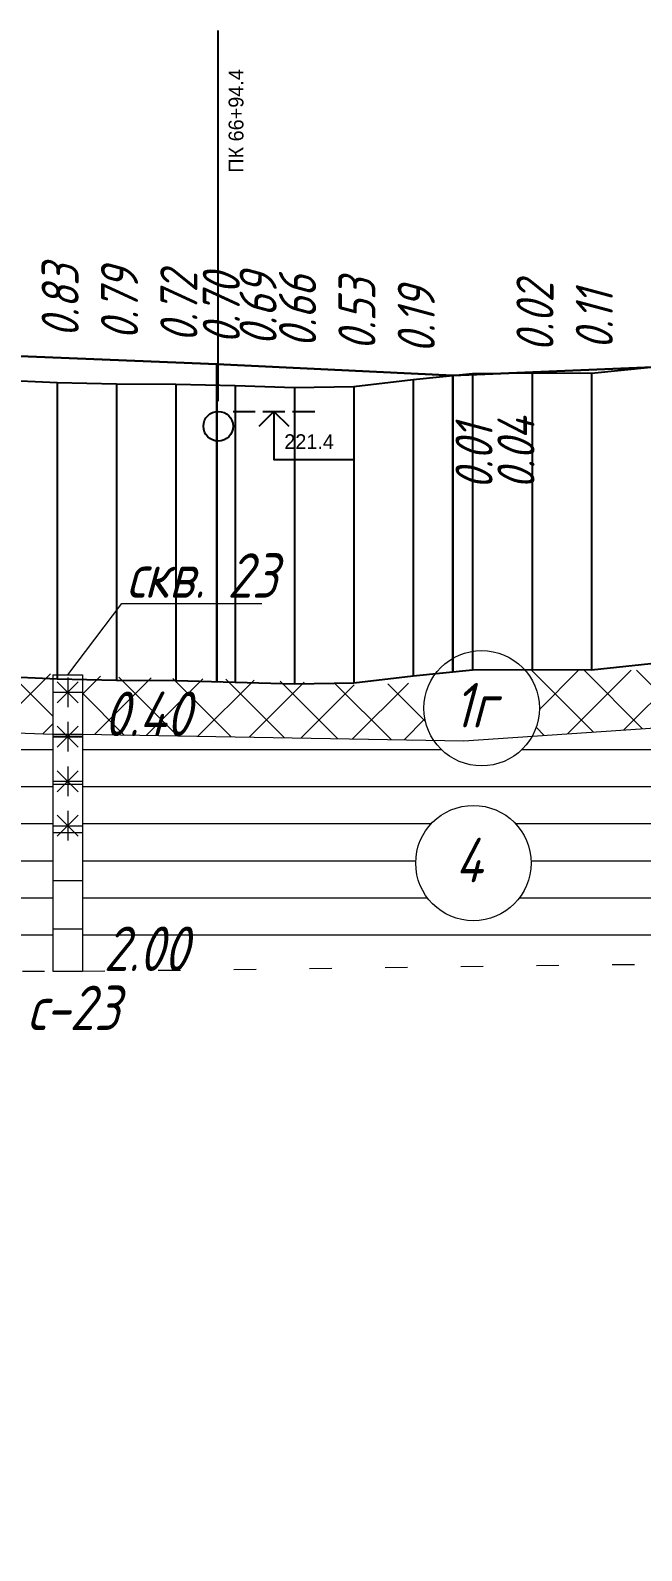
# Model space of a CAD drawing. Extents: x 2172 to 5772, y -842 to -248.
# Drawn here: x 3882.8 to 3924, y -514.4 to -411.9 of the extents above; entities that cross this region are included whole.
import ezdxf

# ---------------------------------------------------------------- set-up
doc = ezdxf.new("R2010")
doc.units = 0
doc.header["$MEASUREMENT"] = 0
doc.linetypes.add('CONTI', pattern=[0])
doc.linetypes.add('STROT', pattern=[1.7, 0.5, -1.2])
doc.layers.add('геология', color=7, linetype='CONTINUOUS', lineweight=20)
doc.layers.add('КРАСНЫЙ_ПРОФИЛЬ', color=1, linetype='CONTINUOUS', lineweight=30)
for name, color, linetype in [('ДИНАМИЧЕСКИЕ_КОММУНИКАЦИИ', 7, 'CONTINUOUS'), ('РАБОЧИЕ_ОТМЕТКИ', 1, 'CONTINUOUS'), ('ЧЕРНЫЙ_ПРОФИЛЬ', 7, 'CONTINUOUS')]:
    doc.layers.add(name, color=color, linetype=linetype)
doc.styles.add('ГОСТ', font='gost.TTF', dxfattribs={"oblique": 15, "height": 1})

# ---------------------------------------------------------------- blocks, each defined once
blk = doc.blocks.new('*U3')
at = {"layer": 'ДИНАМИЧЕСКИЕ_КОММУНИКАЦИИ', "color": 0}
blk.add_circle((0, 0), 1, dxfattribs=at)
blk = doc.blocks.new('*U4')
at = {"layer": 'ДИНАМИЧЕСКИЕ_КОММУНИКАЦИИ', "color": 0}
blk.add_text('221.4', height=1, dxfattribs=at).set_placement((4.449999809265, -2.539999961853))

msp = doc.modelspace()

# ---------------------------------------------------------------- hatches: boundary and pattern name
at = {"layer": 'геология', "linetype": 'Continuous'}
h = msp.add_hatch(dxfattribs=at)
h.set_pattern_fill('ANSI37', color=1, scale=20, style=0)
h.set_pattern_definition([(45, (2171.595959244836, -930.3739942693574), (-1.767766952966369, 1.767766952966369), []), (135, (2171.595959244836, -930.3739942693574), (-1.767766952966369, -1.767766952966369), [])])
h.paths.add_polyline_path([(3405.266979244836, -478.1816899998212), (3404.595959244836, -478.1330410498208), (3400.595959244836, -477.873041049821), (3396.595959244836, -477.7130410498212), (3396.595959244836, -486.3624414353653), (3405.266979244836, -485.2541899998209)])
h.paths.add_polyline_path([(3402.130971975199, -482.3379648031464), (3403.130971975199, -480.3379648031464), (3404.130971975199, -482.3379648031464)], flags=16)
h.paths.add_polyline_path([(3440.595959244836, -480.663041049821), (3436.595959244836, -480.643041049821), (3432.595959244836, -480.453041049821), (3428.595959244836, -480.2130410498212), (3424.595959244836, -479.8630410498208), (3420.595959244836, -479.4430410498207), (3416.595959244836, -479.183041049821), (3412.595959244836, -478.8130410498206), (3408.595959244836, -478.4230410498212), (3407.266979244836, -478.3266899998207), (3407.266979244836, -485.2541899998209), (3409.283704569588, -485.4767397499209), (3425.711407080658, -483.1588145671813)])
edge = h.paths.add_edge_path()
edge.add_arc((3443.903387339326, -483.4551840142339), 3.890410880645049, 132.660726402441, 180.0000000000017, ccw=False)
edge.add_line((3441.267027994384, -480.5942565029923), (3440.595959244836, -480.663041049821))
edge.add_line((3440.595959244836, -480.663041049821), (3425.711407080658, -483.1588145671813))
edge.add_line((3425.711407080658, -483.1588145671813), (3409.283704569588, -485.4767397499209))
edge.add_line((3409.283704569588, -485.4767397499209), (3420.784527473183, -486.7458789984448))
edge.add_line((3420.784527473183, -486.7458789984448), (3435.887831735205, -487.42003160069))
edge.add_line((3435.887831735205, -487.42003160069), (3442.449603800145, -487.0637585584891))
edge.add_arc((3443.903387339325, -483.4551840142339), 3.890410880644605, 180.0000000000008, 248.0570127374182, ccw=False)
edge = h.paths.add_edge_path()
edge.add_line((3464.948359244836, -478.887183049821), (3464.595959244836, -478.9030410498208))
edge.add_line((3464.595959244836, -478.9030410498208), (3460.595959244836, -479.3330410498211))
edge.add_line((3460.595959244836, -479.3330410498211), (3456.595959244836, -479.4230410498212))
edge.add_line((3456.595959244836, -479.4230410498212), (3452.595959244836, -479.6030410498211))
edge.add_line((3452.595959244836, -479.6030410498211), (3448.595959244836, -479.873041049821))
edge.add_line((3448.595959244836, -479.873041049821), (3445.918600629797, -480.1273901182499))
edge.add_arc((3443.903387339325, -483.4551840142335), 3.89041088064461, -7.617018127348274e-12, 58.802145706168574, ccw=False)
edge.add_arc((3443.903387339325, -483.4551840142345), 3.890410880644595, -61.841338698212326, 7.503331289626658e-12, ccw=False)
edge.add_line((3445.739329752336, -486.8851420717547), (3464.948359244836, -485.8421830498191))
edge.add_line((3464.948359244836, -485.8421830498191), (3464.948359244836, -478.887183049821))
h.paths.add_polyline_path([(3461.812351975199, -481.8904225330361), (3462.812351975199, -479.8904225330361), (3463.812351975199, -481.8904225330361)], flags=16)
h.paths.add_polyline_path([(3500.16716671681, -481.8014260150885), (3501.184682013046, -481.5816357129615), (3484.599211183237, -479.8839649782312), (3470.595959244836, -478.6580410498209), (3468.595959244836, -478.7230410498209), (3466.948359244836, -478.7971830498209), (3466.948359244836, -485.8421830498191), (3481.99119701448, -484.7836908851532)])
h.paths.add_polyline_path([(3525.200219244836, -476.3941144998207), (3525.200219244836, -473.6116144998209), (3524.595959244836, -473.7430410498209), (3520.595959244836, -474.4230410498212), (3516.595959244836, -474.703041049821), (3512.595959244836, -474.913041049821), (3508.595959244836, -475.2430410498209), (3504.595959244836, -475.913041049821), (3500.595959244836, -476.5930410498208), (3496.595959244836, -477.1130410498208), (3492.595959244836, -477.3630410498208), (3488.595959244836, -477.4830410498207), (3484.595959244836, -477.873041049821), (3480.595959244836, -478.3330410498211), (3476.595959244836, -478.4730410498209), (3472.595959244836, -478.5930410498208), (3470.595959244836, -478.6580410498209), (3484.599211183237, -479.8839649782312), (3501.184682013046, -481.5816357129615)])
edge = h.paths.add_edge_path()
edge.add_line((3548.314092563063, -469.3140602565363), (3559.52575637998, -467.6440213621786))
edge.add_arc((3562.697113533048, -465.3906260067379), 3.890410880644604, 179.9999999999992, 215.3955478876504, ccw=False)
edge.add_arc((3562.697113533047, -465.3906260067357), 3.89041088064414, 161.1488698633117, 180.0000000000318, ccw=False)
edge.add_line((3559.015379247028, -464.1335939994319), (3556.595959244836, -464.5630410498211))
edge.add_line((3556.595959244836, -464.5630410498211), (3552.595959244836, -465.3030410498209))
edge.add_line((3552.595959244836, -465.3030410498209), (3548.595959244836, -466.2130410498212))
edge.add_line((3548.595959244836, -466.2130410498212), (3544.595959244836, -467.4730410498209))
edge.add_line((3544.595959244836, -467.4730410498209), (3540.595959244836, -468.8830410498213))
edge.add_line((3540.595959244836, -468.8830410498213), (3536.595959244836, -470.4230410498212))
edge.add_line((3536.595959244836, -470.4230410498212), (3532.595959244836, -471.7930410498211))
edge.add_line((3532.595959244836, -471.7930410498211), (3528.595959244836, -472.873041049821))
edge.add_line((3528.595959244836, -472.873041049821), (3526.200219244836, -473.3941144998207))
edge.add_line((3526.200219244836, -473.3941144998207), (3527.200219244836, -473.3941144998207))
edge.add_line((3527.200219244836, -473.3941144998207), (3527.200219244836, -476.3941144998207))
edge.add_line((3527.200219244836, -476.3941144998207), (3548.314092563063, -469.3140602565363))
edge = h.paths.add_edge_path()
edge.add_line((3585.881899244836, -460.5316745498212), (3586.881899244836, -460.5316745498212))
edge.add_line((3586.881899244836, -460.5316745498212), (3584.595959244836, -459.9030410498208))
edge.add_line((3584.595959244836, -459.9030410498208), (3580.595959244836, -460.2330410498207))
edge.add_line((3580.595959244836, -460.2330410498207), (3576.595959244836, -460.873041049821))
edge.add_line((3576.595959244836, -460.873041049821), (3572.595959244836, -461.6730410498212))
edge.add_line((3572.595959244836, -461.6730410498212), (3568.595959244836, -462.5830410498211))
edge.add_line((3568.595959244836, -462.5830410498211), (3565.827963166865, -463.0812803438557))
edge.add_arc((3562.697113533048, -465.3906260067365), 3.890410880644608, -2.091837814077735e-11, 36.412852577754904, ccw=False)
edge.add_arc((3562.697113533047, -465.3906260067403), 3.890410880645504, -18.451092617890993, 3.5981884138891473e-11, ccw=False)
edge.add_line((3566.387534571732, -466.6219218190772), (3567.585893768735, -466.4434196358961))
edge.add_line((3567.585893768735, -466.4434196358961), (3585.881899244836, -464.5316745498212))
edge.add_line((3585.881899244836, -464.5316745498212), (3585.881899244836, -460.5316745498212))
h.paths.add_polyline_path([(3634.595959244836, -458.3480410498209), (3632.595959244836, -458.4630410498212), (3628.595959244836, -458.683041049821), (3624.595959244836, -458.9830410498207), (3620.595959244836, -459.0430410498211), (3616.595959244836, -459.0130410498209), (3612.595959244836, -459.0530410498209), (3608.595959244836, -458.8030410498209), (3604.595959244836, -458.9830410498207), (3600.595959244836, -459.0230410498211), (3596.595959244836, -459.1330410498213), (3592.595959244836, -459.913041049821), (3588.595959244836, -461.0030410498211), (3587.881899244836, -460.8066745498209), (3587.881899244836, -464.5316745498208), (3597.88417471176, -463.5186321709371), (3610.13813682649, -463.4158389539007)])
h.paths.add_polyline_path([(3645.467619244837, -457.6543244498207), (3644.595959244836, -457.663041049821), (3640.595959244836, -457.8630410498208), (3636.595959244836, -458.2330410498207), (3634.595959244836, -458.3480410498209), (3610.13813682649, -463.4158389539007), (3645.467619244837, -467.6443244498209)])
edge = h.paths.add_edge_path(flags=16)
edge.add_arc((3638.824192431525, -462.307321337234), 3.890410880644595, 0, 360)
h.paths.add_polyline_path([(3706.049759244836, -458.3584620498209), (3704.595959244836, -458.2930410498211), (3700.595959244836, -458.143041049821), (3696.595959244836, -458.0030410498211), (3692.595959244836, -457.893041049821), (3688.595959244836, -458.0630410498211), (3684.595959244836, -458.0330410498209), (3680.595959244836, -457.893041049821), (3676.595959244836, -458.0230410498211), (3672.595959244836, -458.163041049821), (3668.595959244836, -458.183041049821), (3664.595959244836, -458.0830410498211), (3660.595959244836, -458.1130410498208), (3656.595959244836, -457.953041049821), (3652.595959244836, -457.663041049821), (3648.595959244836, -457.623041049821), (3647.467619244837, -457.6343244498212), (3647.467619244837, -467.6443244498209), (3706.049759244836, -467.403462049821)])
edge = h.paths.add_edge_path(flags=16)
edge.add_arc((3683.60395167425, -462.7801484565994), 3.890410880644595, 0, 360)
h.paths.add_polyline_path([(3720.595959244836, -459.0930410498208), (3716.595959244836, -458.8230410498209), (3712.595959244836, -458.6930410498207), (3708.595959244836, -458.4730410498209), (3708.049759244836, -458.448462049821), (3708.049759244836, -467.403462049821), (3734.614920244831, -466.6760037975619), (3747.858181346719, -465.0015559511012)])
edge = h.paths.add_edge_path()
edge.add_arc((3752.214261147659, -460.6393792551826), 3.890410880643685, 0, 180, ccw=False)
edge.add_arc((3752.214261147659, -460.6393792551833), 3.89041088064414, -85.46142147417572, 1.0913936421275139e-11, ccw=False)
edge.add_line((3752.522110623317, -464.5175908946599), (3763.327421708334, -463.7493780265404))
edge.add_line((3763.327421708334, -463.7493780265404), (3763.327421708334, -463.5741399059898))
edge.add_line((3763.327421708334, -463.5741399059898), (3765.327421708334, -463.5741399059898))
edge.add_line((3765.327421708334, -463.5741399059898), (3765.327421708334, -463.6148610036912))
edge.add_line((3765.327421708334, -463.6148610036912), (3766.253939244836, -463.5413147498211))
edge.add_line((3766.253939244836, -463.5413147498211), (3766.253939244836, -455.7263147498211))
edge.add_line((3766.253939244836, -455.7263147498211), (3764.595959244836, -456.0330410498209))
edge.add_line((3764.595959244836, -456.0330410498209), (3760.595959244836, -456.453041049821))
edge.add_line((3760.595959244836, -456.453041049821), (3756.595959244836, -456.3030410498209))
edge.add_line((3756.595959244836, -456.3030410498209), (3752.595959244836, -456.4230410498212))
edge.add_line((3752.595959244836, -456.4230410498212), (3748.595959244836, -456.893041049821))
edge.add_line((3748.595959244836, -456.893041049821), (3744.595959244836, -457.6030410498211))
edge.add_line((3744.595959244836, -457.6030410498211), (3740.595959244836, -458.6730410498212))
edge.add_line((3740.595959244836, -458.6730410498212), (3736.595959244836, -459.3630410498208))
edge.add_line((3736.595959244836, -459.3630410498208), (3732.595959244836, -459.453041049821))
edge.add_line((3732.595959244836, -459.453041049821), (3728.595959244836, -459.413041049821))
edge.add_line((3728.595959244836, -459.413041049821), (3724.595959244836, -459.393041049821))
edge.add_line((3724.595959244836, -459.393041049821), (3720.595959244836, -459.0930410498208))
edge.add_line((3720.595959244836, -459.0930410498208), (3747.858181346719, -465.0015559511012))
edge.add_line((3747.858181346719, -465.0015559511012), (3752.223461466872, -464.6550433517355))
edge.add_line((3752.223461466872, -464.6550433517355), (3752.214261147659, -464.5297901358272))
edge.add_arc((3752.21426114766, -460.639379255183), 3.89041088064414, 179.9999999999933, 269.9999999999933, ccw=False)
h.paths.add_polyline_path([(3813.72405150612, -455.3820185126356), (3812.595959244836, -455.413041049821), (3808.595959244836, -455.433041049821), (3804.595959244836, -455.2130410498212), (3800.595959244836, -454.8530410498211), (3796.595959244836, -454.4930410498209), (3792.595959244836, -454.183041049821), (3788.595959244836, -454.0030410498211), (3784.595959244836, -453.913041049821), (3780.595959244836, -454.0530410498209), (3776.595959244836, -454.4630410498212), (3772.595959244836, -454.9230410498212), (3768.595959244836, -455.2930410498211), (3767.253939244836, -455.5413147498211), (3768.253939244836, -455.5413147498211), (3768.253939244836, -463.5413147498211), (3780.697040378689, -462.7014000229392)])
edge = h.paths.add_edge_path(flags=16)
edge.add_arc((3782.489552502429, -458.0649566283755), 3.890410880644595, 0, 360)
edge = h.paths.add_edge_path()
edge.add_arc((3854.726248115077, -455.4518457332789), 3.890410880645049, 135.3689119119537, 179.9999999999849, ccw=False)
edge.add_line((3851.95765681826, -452.718679245223), (3848.595959244836, -452.643041049821))
edge.add_line((3848.595959244836, -452.643041049821), (3844.595959244836, -452.6030410498211))
edge.add_line((3844.595959244836, -452.6030410498211), (3840.595959244836, -452.9030410498208))
edge.add_line((3840.595959244836, -452.9030410498208), (3836.595959244836, -453.893041049821))
edge.add_line((3836.595959244836, -453.893041049821), (3832.595959244836, -454.5730410498209))
edge.add_line((3832.595959244836, -454.5730410498209), (3828.595959244836, -454.9630410498212))
edge.add_line((3828.595959244836, -454.9630410498212), (3826.149659244837, -455.109819049821))
edge.add_line((3826.149659244837, -455.109819049821), (3826.149659244837, -460.1698190498209))
edge.add_line((3826.149659244837, -460.1698190498209), (3841.286910427423, -458.3038150282919))
edge.add_line((3841.286910427423, -458.3038150282919), (3852.175767654233, -458.3895908275786))
edge.add_arc((3854.726248115077, -455.4518457332767), 3.890410880645071, 180.0000000000167, 229.0362612490438, ccw=False)
edge = h.paths.add_edge_path()
edge.add_line((3884.301839244836, -455.2761291498209), (3880.595959244836, -455.0630410498206))
edge.add_line((3880.595959244836, -455.0630410498206), (3876.595959244836, -454.933041049821))
edge.add_line((3876.595959244836, -454.933041049821), (3872.595959244836, -454.643041049821))
edge.add_line((3872.595959244836, -454.643041049821), (3868.595959244836, -454.1730410498212))
edge.add_line((3868.595959244836, -454.1730410498212), (3864.595959244836, -453.4430410498207))
edge.add_line((3864.595959244836, -453.4430410498207), (3860.595959244836, -453.0530410498209))
edge.add_line((3860.595959244836, -453.0530410498209), (3857.719504387871, -452.9667474041121))
edge.add_arc((3854.726248115078, -455.4518457332786), 3.890410880645057, 1.0118128557223827e-11, 39.70055628578791, ccw=False)
edge.add_arc((3854.726248115077, -455.4518457332768), 3.890410880645504, 310.0610747653148, 359.9999999999841, ccw=False)
edge.add_line((3857.230131395185, -458.4294060332277), (3860.233898669774, -458.4530678862102))
edge.add_line((3860.233898669774, -458.4530678862102), (3884.301839244836, -459.3265703498209))
edge.add_line((3884.301839244836, -459.3265703498209), (3884.301839244836, -455.2761291498209))
h.paths.add_polyline_path([(3824.149659244837, -455.2063882998209), (3820.595959244836, -455.2330410498207), (3816.595959244836, -455.3030410498209), (3813.72405150612, -455.3820185126356), (3780.697040378689, -462.7014000229392), (3799.733131681287, -461.2905542881017), (3824.149659244837, -460.1698190498209)])
edge = h.paths.add_edge_path()
edge.add_arc((3913.202360415091, -457.5850063521868), 3.890410880645959, 151.5536274741631, 179.9999999999573, ccw=False)
edge.add_line((3909.781664762662, -455.7318635962984), (3908.595959244836, -455.8830410498213))
edge.add_line((3908.595959244836, -455.8830410498213), (3904.595959244836, -456.0030410498211))
edge.add_line((3904.595959244836, -456.0030410498211), (3900.595959244836, -455.8030410498209))
edge.add_line((3900.595959244836, -455.8030410498209), (3896.595959244836, -455.6330410498208))
edge.add_line((3896.595959244836, -455.6330410498208), (3892.595959244836, -455.5930410498208))
edge.add_line((3892.595959244836, -455.5930410498208), (3888.595959244836, -455.4830410498207))
edge.add_line((3888.595959244836, -455.4830410498207), (3886.301839244836, -455.3740703498211))
edge.add_line((3886.301839244836, -455.3740703498211), (3886.301839244838, -459.3265703498209))
edge.add_line((3886.301839244838, -459.3265703498209), (3909.966816776172, -459.7452272160981))
edge.add_arc((3913.20236041509, -457.5850063521827), 3.890410880644597, 180.0000000000167, 213.7291793922433, ccw=False)
edge = h.paths.add_edge_path()
edge.add_line((3944.168619244836, -454.534879099821), (3940.595959244836, -454.3830410498208))
edge.add_line((3940.595959244836, -454.3830410498208), (3936.595959244836, -454.4730410498209))
edge.add_line((3936.595959244836, -454.4730410498209), (3932.595959244836, -454.5430410498211))
edge.add_line((3932.595959244836, -454.5430410498211), (3928.595959244836, -454.6530410498208))
edge.add_line((3928.595959244836, -454.6530410498208), (3924.595959244836, -455.0130410498209))
edge.add_line((3924.595959244836, -455.0130410498209), (3920.595959244836, -455.0230410498211))
edge.add_line((3920.595959244836, -455.0230410498211), (3916.595959244836, -455.0530410498209))
edge.add_line((3916.595959244836, -455.0530410498209), (3916.184012322408, -455.0859968036152))
edge.add_arc((3913.202360415091, -457.5850063521833), 3.890410880645059, -8.412825991399586e-12, 39.96735627512078, ccw=False)
edge.add_arc((3913.202360415091, -457.5850063521825), 3.890410880645049, 331.009966343258, 359.9999999999799, ccw=False)
edge.add_line((3916.60531846881, -459.4705230731038), (3944.168619244836, -457.6060120998209))
edge.add_line((3944.168619244836, -457.6060120998209), (3944.168619244836, -454.534879099821))
h.paths.add_polyline_path([(3955.822398472535, -455.7395527764525), (3952.595959244836, -455.433041049821), (3948.595959244836, -454.9230410498212), (3946.168619244836, -454.6985120998211), (3946.168619244836, -457.6060120998209), (3960.494782736534, -459.3202079829825), (3972.663879315513, -460.8100788419579)])
edge = h.paths.add_edge_path()
edge.add_line((3976.595959244836, -458.2330410498207), (3972.595959244836, -457.183041049821))
edge.add_line((3972.595959244836, -457.183041049821), (3968.595959244836, -456.9430410498207))
edge.add_line((3968.595959244836, -456.9430410498207), (3964.595959244836, -456.5130410498209))
edge.add_line((3964.595959244836, -456.5130410498209), (3960.595959244836, -456.0030410498211))
edge.add_line((3960.595959244836, -456.0030410498211), (3956.595959244836, -455.8130410498211))
edge.add_line((3956.595959244836, -455.8130410498211), (3955.822398472535, -455.7395527764525))
edge.add_line((3955.822398472535, -455.7395527764525), (3972.663879315513, -460.8100788419579))
edge.add_line((3972.663879315513, -460.8100788419579), (3978.252204039894, -462.8621395892087))
edge.add_arc((3982.017092933802, -461.8818802170204), 3.890410880644142, 180.0000000000595, 194.5940038209968, ccw=False)
edge.add_arc((3982.017092933803, -461.8818802170251), 3.890410880645049, 132.0532115606375, 179.9999999999908, ccw=False)
edge.add_line((3979.411216015804, -458.9931603779823), (3976.595959244836, -458.2330410498207))
edge = h.paths.add_edge_path()
edge.add_line((4000.595959244836, -466.7230410498209), (3996.595959244836, -465.3930410498206))
edge.add_line((3996.595959244836, -465.3930410498206), (3992.595959244836, -463.9430410498212))
edge.add_line((3992.595959244836, -463.9430410498212), (3988.595959244838, -462.1930410498212))
edge.add_line((3988.595959244838, -462.1930410498212), (3985.816784550441, -461.0466314883829))
edge.add_arc((3982.017092933805, -461.8818802170254), 3.890410880644142, 1.3415046851150692e-11, 12.39758847572881, ccw=False)
edge.add_arc((3982.017092933805, -461.8818802170247), 3.890410880644595, -54.9209782933076, 3.410605131648481e-12, ccw=False)
edge.add_line((3984.252934070815, -465.0656376245997), (4002.839259244836, -471.8906290498207))
edge.add_line((4002.839259244836, -471.8906290498207), (4002.839259244836, -467.8906290498207))
edge.add_line((4002.839259244836, -467.8906290498207), (4003.839259244836, -467.8906290498207))
edge.add_line((4003.839259244836, -467.8906290498207), (4000.595959244836, -466.7230410498209))
edge = h.paths.add_edge_path()
edge.add_line((4020.595959244836, -473.9830410498207), (4016.595959244851, -472.5330410498264))
edge.add_line((4016.595959244851, -472.5330410498264), (4012.595959244836, -471.0730410498209))
edge.add_line((4012.595959244836, -471.0730410498209), (4008.595959244836, -469.7530410498211))
edge.add_line((4008.595959244836, -469.7530410498211), (4004.839259244836, -468.2597527998209))
edge.add_line((4004.839259244836, -468.2597527998209), (4004.839259244836, -471.8906290498207))
edge.add_line((4004.839259244836, -471.8906290498207), (4021.016718173161, -478.0785823581791))
edge.add_line((4021.016718173161, -478.0785823581791), (4035.656061439115, -482.0905624260849))
edge.add_line((4035.656061439115, -482.0905624260849), (4038.622816718002, -483.6037610619537))
edge.add_arc((4042.418364381165, -482.7498788939112), 3.890410880645506, 180.0000000000117, 192.6787159699941, ccw=False)
edge.add_arc((4042.418364381165, -482.7498788939124), 3.890410880645504, 125.22494371039619, 179.9999999999933, ccw=False)
edge.add_line((4040.174422048891, -479.571826089179), (4036.595959244836, -478.373041049821))
edge.add_line((4036.595959244836, -478.373041049821), (4032.595959244836, -477.4030410498203))
edge.add_line((4032.595959244836, -477.4030410498203), (4028.595959244836, -476.393041049821))
edge.add_line((4028.595959244836, -476.393041049821), (4024.595959244836, -475.2730410498211))
edge.add_line((4024.595959244836, -475.2730410498211), (4020.595959244836, -473.9830410498207))
edge = h.paths.add_edge_path()
edge.add_line((4064.595959244836, -488.6330410498213), (4060.595959244838, -487.1530410498199))
edge.add_line((4060.595959244838, -487.1530410498199), (4056.595959244838, -485.6430410498215))
edge.add_line((4056.595959244838, -485.6430410498215), (4052.595959244836, -484.1930410498212))
edge.add_line((4052.595959244836, -484.1930410498212), (4048.595959244836, -483.0030410498211))
edge.add_line((4048.595959244836, -483.0030410498211), (4046.268913956645, -482.1943928121746))
edge.add_arc((4042.418364381163, -482.7498788939239), 3.890410880646868, 1.758166945364792e-10, 8.208941618598374, ccw=False)
edge.add_arc((4042.418364381165, -482.7498788939108), 3.890410880645504, 293.2734175151377, 359.99999999998323, ccw=False)
edge.add_line((4043.955540980411, -486.3237262497692), (4068.765279244837, -498.977975949821))
edge.add_line((4068.765279244837, -498.977975949821), (4068.765279244837, -489.8454759498209))
edge.add_line((4068.765279244837, -489.8454759498209), (4068.595959244836, -489.8230410498209))
edge.add_line((4068.595959244836, -489.8230410498209), (4064.595959244836, -488.6330410498213))
h.paths.add_polyline_path([(4080.595959244836, -491.4360120572402), (4077.815959244836, -489.3520053770002), (4072.595959244836, -489.9046221657102), (4070.765279244837, -490.1104759498212), (4070.765279244837, -498.9779759498206), (4080.815959244836, -500.7791209478137)])
h.paths.add_polyline_path([(4120.595959244836, -507.9230410498212), (4117.295361053011, -507.3619393572108), (4090.344469183021, -503.6785930211208), (4099.366628597169, -506.4873238994442), (4123.941777988935, -511.8004094063363), (4145.460039244836, -514.4014025096749), (4145.460039244836, -512.4451981301127), (4144.595959244836, -512.4830410498207), (4144.391696372621, -512.4621041054188), (4144.391696372621, -513.4636559206338), (4142.391696372621, -513.4636559206338), (4142.391696372621, -512.2571041054189), (4140.595959244836, -512.0730410498209), (4136.595959244836, -511.0430410498211), (4132.595959244836, -509.6330410498213), (4128.595959244836, -508.873041049821), (4124.595959244834, -508.3930410498206)])
h.paths.add_polyline_path([(4005.515333133171, -475.7386718086545), (4014.253994039684, -475.7386718086545), (4014.253994039684, -471.235455225381), (4005.515333133171, -471.235455225381)], flags=17)
h.paths.add_polyline_path([(4005.515333133171, -472.7106798069153), (4014.253994039684, -472.7106798069153), (4014.253994039684, -468.2074632236418), (4005.515333133171, -468.2074632236418)])
h.paths.add_polyline_path([(4071.440817035958, -503.1074413528568), (4079.537808069403, -503.1074413528568), (4079.537808069403, -498.6010081863092), (4071.440817035958, -498.6010081863092)])
h.paths.add_polyline_path([(4071.440242448698, -499.8072623816042), (4080.180550136896, -499.8072623816042), (4080.180550136896, -495.3008292150571), (4071.440242448698, -495.3008292150571)], flags=17)
h.paths.add_polyline_path([(4133.098274170738, -513.9701603572676), (4142.267459628771, -513.9701603572676), (4142.267459628771, -509.4637271907204), (4133.098274170738, -509.4637271907204)], flags=17)
h.paths.add_polyline_path([(4084.595959244836, -495.373141686424), (4082.175959244836, -492.9911782607675), (4082.175959244836, -501.1356157758628), (4090.344469183021, -503.6785930211208), (4108.33238159813, -506.1369796158099), (4104.59595924484, -505.0170624525863), (4100.595959244836, -503.6713466043082), (4096.595959244837, -502.3274928617279), (4092.595959244836, -500.6155787413954), (4088.595959244838, -498.1620977525084)])
h.paths.add_polyline_path([(4081.855959244836, -492.6762078904329), (4080.815959244836, -491.6525541868442), (4080.815959244836, -500.7791209478137), (4081.322309768873, -500.8698621427975), (4081.855959244836, -501.0359950709062)])
h.paths.add_polyline_path([(4082.175959244836, -492.9911782607679), (4081.855959244837, -492.6762078904341), (4081.855959244836, -501.0359950709067), (4082.175959244836, -501.1356157758628)])
h = msp.add_hatch(dxfattribs=at)
h.set_pattern_fill('ANSI31', scale=20, angle=135, style=0)
h.set_pattern_definition([(180, (2171.595959244836, -930.3739942693574), (-4.440892098500626e-16, -2.5), [])])
h.paths.add_polyline_path([(3944.168619244836, -457.6060120998209), (3916.60531846881, -459.4705230731038, -0.5616374269116334), (3909.966816776172, -459.7452272160981), (3886.301839244838, -459.3265703498209), (3886.301839244838, -475.3265703498209), (3944.168619244836, -474.6060120998209)])
h.paths.add_polyline_path([(3916.537856927946, -468.0323534484533, -1), (3908.757035166656, -468.0323534484533, -1)], flags=16)
h.paths.add_polyline_path([(3884.301839244836, -459.3265703498209), (3860.233898669774, -458.4530678862102), (3857.230131395185, -458.4294060332277, -0.369042487048345), (3852.175767654233, -458.3895908275786), (3841.286910427423, -458.3038150282919), (3827.085088964785, -460.054506461146), (3853.943938872768, -467.2799443089016, -0.33784178998745), (3851.082167439488, -463.5279851263458, -1), (3858.862989200778, -463.5279851263458, -0.4949450786843509), (3853.943938872768, -467.2799443089016), (3882.774881476431, -475.3224543800457), (3884.301839244836, -475.3265703498209)])
h.paths.add_polyline_path([(3827.085088964785, -460.054506461146), (3826.149659244837, -460.1698190498209), (3826.149659244837, -475.1698190498209), (3882.774881476431, -475.3224543800457)])
h.paths.add_polyline_path([(3824.149659244837, -475.1698190498209), (3824.149659244837, -460.1698190498209), (3821.917430412321, -460.272279872966), (3768.253939244836, -477.5413147498207), (3768.253939244838, -500.5413147498211)])
h.paths.add_polyline_path([(3787.85223897463, -482.6588309464887, -1), (3780.071417213339, -482.6588309464887, -1)], flags=16)
h.paths.add_polyline_path([(3821.223141708335, -469.9662567503556), (3821.223141708335, -467.9662567503556), (3823.223141708335, -467.9662567503556), (3823.223141708335, -469.9662567503556)], flags=16)
h.paths.add_polyline_path([(3910.661661478702, -470.0814381264167), (3914.89710580194, -470.0814381264167), (3914.89710580194, -465.5782215431432), (3910.661661478702, -465.5782215431432)], flags=8)
h.paths.add_polyline_path([(3886.977377035959, -476.0600323756462), (3895.717684724155, -476.0600323756462), (3895.717684724155, -471.5535992090986), (3886.977377035959, -471.5535992090986)], flags=9)
h.paths.add_polyline_path([(3886.977913133171, -460.215693654678), (3895.716574039683, -460.215693654678), (3895.716574039683, -455.7124770714045), (3886.977913133171, -455.7124770714045)], flags=9)
h.paths.add_polyline_path([(3826.825733133172, -461.1704535280669), (3835.349955154765, -461.1704535280669), (3835.349955154765, -456.6672369447933), (3826.825733133172, -456.6672369447933)], flags=9)
h.paths.add_polyline_path([(3826.825197035958, -475.9032810756462), (3835.565504724154, -475.9032810756462), (3835.565504724154, -471.3968479090986), (3826.825197035958, -471.3968479090986)], flags=9)
h.paths.add_polyline_path([(3813.252015648448, -470.4727611869894), (3822.421201106481, -470.4727611869894), (3822.421201106481, -465.9663280204418), (3813.252015648448, -465.9663280204418)], flags=24)
h.paths.add_polyline_path([(3781.976043525387, -484.7079156244522), (3785.997048963707, -484.7079156244522), (3785.997048963707, -480.2046990411786), (3781.976043525387, -480.2046990411786)], flags=8)
h.paths.add_polyline_path([(3768.929477035957, -478.3508573793001), (3777.669784724156, -478.3508573793001), (3777.669784724156, -473.8444242127525), (3768.929477035957, -473.8444242127525)], flags=24)
h.paths.add_polyline_path([(3768.930013133171, -501.2738902333126), (3777.454235154766, -501.2738902333126), (3777.454235154766, -496.7706736500386), (3768.930013133171, -496.7706736500386)], flags=9)
h.paths.add_polyline_path([(3768.930013133171, -469.4960500034585), (3776.810918500012, -469.4960500034585), (3776.810918500012, -464.9928334201845), (3768.930013133171, -464.9928334201845)], flags=24)
h.paths.add_polyline_path([(3768.930013133171, -464.3305450205298), (3777.668674039682, -464.3305450205298), (3777.668674039682, -459.8273284372558), (3768.930013133171, -459.8273284372558)], flags=9)
h.paths.add_polyline_path([(3790.215086029988, -461.9959771555204), (3768.253939244836, -468.5413147498211), (3768.253939244836, -477.5413147498207), (3821.917430412321, -460.272279872966), (3799.733131681287, -461.2905542881017)])
h = msp.add_hatch(dxfattribs=at)
h.set_pattern_fill('ANSI31', scale=26, angle=135, style=0)
h.set_pattern_definition([(180, (5700.899165019358, -2919.714602525222), (-6.661338147750939e-16, -3.25), [])])
h.paths.add_polyline_path([(3886.301839244838, -459.3265703498209), (3884.301839244836, -459.3265703498209), (3884.301839244836, -475.3265703498209), (3886.301839244838, -475.3265703498209)])

# ---------------------------------------------------------------- linework, layer by layer
at = {"layer": 'геология', "color": 7, "linetype": 'Continuous'}
for p, q in [((3885.301839244836, -455.3265703498209), (3888.947696536738, -450.5256809741277)), ((3888.947696536738, -450.5256809741277), (3898.392114066766, -450.5256809741277)), ((3884.301839244836, -455.3265703498209), (3886.301839244836, -455.3265703498209)), ((3912.009986215746, -459.7813729049631), (3944.168619244836, -457.6060120998209)), ((3860.233898669774, -458.4530678862102), (3884.301839244836, -459.3265703498209)), ((3884.301839244836, -459.3265703498209), (3886.301839244836, -459.3265703498209)), ((3884.301839244836, -459.3265703498209), (3886.301839244836, -459.3265703498209)), ((3886.301839244836, -459.3265703498209), (3912.009986215746, -459.7813729049631)), ((3884.301839244836, -475.3265703498209), (3886.301839244836, -475.3265703498209)), ((3884.301839244836, -475.3265703498209), (3886.301839244836, -475.3265703498209)), ((3884.301839244836, -475.3265703498209), (3886.301839244838, -475.3265703498209))]:
    msp.add_line(p, q, dxfattribs=at)
at = {"layer": 'геология', "color": 7, "linetype": 'Continuous', "ltscale": 5}
for p, q in [((3884.301839244836, -455.3265703498209), (3884.301839244836, -475.3265703498209)), ((3886.301839244836, -455.3265703498209), (3886.301839244838, -475.3265703498209))]:
    msp.add_line(p, q, dxfattribs=at)
at = {"layer": 'геология', "color": 1, "linetype": 'Continuous'}
for p, q in [((3884.599836927959, -457.2165006923719), (3886.01405049033, -455.8022871299991)), ((3886.014050490332, -457.2165006923724), (3884.599836927959, -455.8022871299991)), ((3885.306943709145, -455.5093939111857), (3885.306943709145, -457.5093939111857)), ((3884.306943709145, -456.5093939111857), (3886.306943709145, -456.5093939111857)), ((3884.599836927959, -460.2165006923719), (3886.01405049033, -458.8022871299991)), ((3886.014050490332, -460.2165006923724), (3884.599836927959, -458.8022871299991)), ((3885.306943709145, -458.5093939111857), (3885.306943709145, -460.5093939111857)), ((3884.306943709145, -459.5093939111857), (3886.306943709145, -459.5093939111857)), ((3884.599836927959, -463.2165006923719), (3886.01405049033, -461.8022871299991)), ((3886.014050490332, -463.2165006923724), (3884.599836927959, -461.8022871299991)), ((3885.306943709145, -461.5093939111857), (3885.306943709145, -463.5093939111857)), ((3884.306943709145, -462.5093939111857), (3886.306943709145, -462.5093939111857)), ((3884.599836927959, -466.2165006923719), (3886.01405049033, -464.8022871299991)), ((3886.014050490332, -466.2165006923724), (3884.599836927959, -464.8022871299991)), ((3885.306943709145, -464.5093939111857), (3885.306943709145, -466.5093939111857)), ((3884.306943709145, -465.5093939111857), (3886.306943709145, -465.5093939111857))]:
    msp.add_line(p, q, dxfattribs=at)
at = {"layer": 'геология', "color": 7, "linetype": 'STROT', "ltscale": 3}
for p, q in [((3886.301839244838, -475.3265703498209), (3944.168619244836, -474.6060120998209)), ((3826.149659244837, -475.1698190498209), (3884.301839244836, -475.3265703498209))]:
    msp.add_line(p, q, dxfattribs=at)
at = {"layer": 'геология', "color": 7, "linetype": 'Continuous'}
for centre in [(3913.202360415091, -457.5850063521839), (3912.6474460473, -468.0323534484533)]:
    msp.add_circle(centre, 3.890410880644855, dxfattribs=at)
at = {"layer": 'ДИНАМИЧЕСКИЕ_КОММУНИКАЦИИ', "color": 7}
for points in [[(3895.448276586435, -436.8701329109872), (3895.448276586435, -411.8701321361272)], [(3896.448276586435, -437.5701328990672), (3897.948276586435, -437.5701328990672)], [(3898.198276586435, -438.5701328990672), (3899.198276586435, -437.5701328990672), (3900.198276586435, -438.5701328990672)], [(3898.448276586435, -437.5701328990672), (3899.948276586435, -437.5701328990672)], [(3899.198276586435, -437.5701328990672), (3899.198276586435, -440.8101329086032), (3904.598276204965, -440.8101329086032)], [(3900.448276586435, -437.5701328990672), (3901.948276586435, -437.5701328990672)]]:
    msp.add_lwpolyline(points, dxfattribs=at)
at = {"layer": 'КРАСНЫЙ_ПРОФИЛЬ'}
for p, q in [((3848.193885491045, -432.4425073932221), (3895.359926305991, -434.3914178846171)), ((3895.359926305991, -434.3914178846171), (3895.359926305991, -455.7926507174029)), ((3895.359926305991, -434.3914178846171), (3911.253495603638, -435.139855988532)), ((3911.253495603638, -435.139855988532), (3937.41607491889, -434.0497430171999)), ((3911.253495603638, -435.139855988532), (3911.253495603638, -455.123823614744))]:
    msp.add_line(p, q, dxfattribs=at)
at = {"layer": 'ЧЕРНЫЙ_ПРОФИЛЬ'}
for p, q in [((3920.595959244836, -434.9911902040002), (3924.595959244836, -434.5741585363452)), ((3880.595959244836, -435.4315445245452), (3884.595959244836, -435.6134105215222)), ((3884.595959244836, -435.6134105215222), (3884.595959244836, -455.6134105215222)), ((3884.595959244836, -435.6134105215222), (3888.595959244836, -435.6991322207902)), ((3888.595959244836, -435.6991322207902), (3888.595959244836, -455.6991322207902)), ((3888.595959244836, -435.6991322207902), (3892.595959244836, -435.7256626916522)), ((3892.595959244836, -435.7256626916522), (3892.595959244836, -455.7256626916522)), ((3892.595959244836, -435.7256626916522), (3896.595959244836, -435.8296526093612)), ((3904.595959244836, -435.8805703033212), (3908.595959244836, -435.4061579800452)), ((3908.595959244836, -435.4061579800452), (3912.595959244836, -435.0068437428823)), ((3908.595959244836, -435.4061579800452), (3908.595959244836, -455.4061579800452)), ((3912.595959244836, -435.0068437428823), (3916.595959244836, -434.9636991032182)), ((3912.595959244836, -435.0068437428823), (3912.595959244836, -455.0068437428823)), ((3916.595959244836, -434.9636991032182), (3916.595959244836, -454.9636991032182)), ((3916.595959244836, -434.9636991032182), (3920.595959244836, -434.9911902040002)), ((3920.595959244836, -434.9911902040002), (3920.595959244836, -454.9911902040002)), ((3896.595959244836, -435.8296526093612), (3896.595959244836, -455.8296526093612)), ((3896.595959244836, -435.8296526093612), (3900.595959244836, -435.9523291618172)), ((3900.595959244836, -435.9523291618172), (3904.595959244836, -435.8805703033212)), ((3900.595959244836, -435.9523291618172), (3900.595959244836, -455.9523291618172)), ((3904.595959244836, -435.8805703033212), (3904.595959244836, -455.8805703033212)), ((3908.595959244836, -455.4061579800452), (3912.595959244836, -455.0068437428823)), ((3912.595959244836, -455.0068437428823), (3916.595959244836, -454.9636991032182)), ((3916.595959244836, -454.9636991032182), (3920.595959244836, -454.9911902040002)), ((3920.595959244836, -454.9911902040002), (3924.595959244836, -454.5741585363452)), ((3880.595959244836, -455.4315445245452), (3884.595959244836, -455.6134105215222)), ((3884.595959244836, -455.6134105215222), (3888.595959244836, -455.6991322207902)), ((3888.595959244836, -455.6991322207902), (3892.595959244836, -455.7256626916522)), ((3892.595959244836, -455.7256626916522), (3896.595959244836, -455.8296526093612)), ((3896.595959244836, -455.8296526093612), (3900.595959244836, -455.9523291618172)), ((3900.595959244836, -455.9523291618172), (3904.595959244836, -455.8805703033212)), ((3904.595959244836, -455.8805703033212), (3908.595959244836, -455.4061579800452))]:
    msp.add_line(p, q, dxfattribs=at)

# ---------------------------------------------------------------- block references
at = {"layer": 'ДИНАМИЧЕСКИЕ_КОММУНИКАЦИИ', "color": 7, "rotation": 90}
msp.add_blockref('*U3', (3895.448276586435, -438.5701328990672), dxfattribs=at)
at = {"layer": 'ДИНАМИЧЕСКИЕ_КОММУНИКАЦИИ', "color": 7}
msp.add_blockref('*U4', (3895.448276586435, -437.5701328990672), dxfattribs=at)

# ---------------------------------------------------------------- texts
at = {"layer": 'геология', "color": 7, "lineweight": -3, "style": 'ГОСТ', "oblique": 15}
for s, p in [('скв. 23', (3889.260306241706, -450.136818991391)), ('с-23', (3882.576345939797, -479.2963221545065))]:
    msp.add_text(s, height=3, dxfattribs=at).set_placement(p)
at = {"layer": 'геология', "color": 7, "linetype": 'CONTI', "style": 'ГОСТ', "oblique": 15}
for s, p in [('1г', (3911.311165363941, -458.8835549329351)), ('0.40', (3887.728449230382, -459.4651575574658)), ('4', (3911.412197575914, -469.3309020292045)), ('2.00', (3887.728449230382, -475.3089601812217))]:
    msp.add_text(s, height=3, dxfattribs=at).set_placement(p)
at = {"layer": 'ДИНАМИЧЕСКИЕ_КОММУНИКАЦИИ', "color": 0}
msp.add_text('ПК 66+94.4', height=1, rotation=90.00000250447799, dxfattribs=at).set_placement((3897.14827663412, -421.4670299041161))
at = {"layer": 'РАБОЧИЕ_ОТМЕТКИ', "style": 'ГОСТ', "oblique": 15}
for s, p in [('0.83', (3886.045233275176, -432.5968409989255)), ('0.79', (3890.045233275176, -432.7621218202725)), ('0.72', (3894.045233275176, -432.9274026416194)), ('0.70', (3896.905906776464, -433.0456062580935)), ('0.69', (3899.383746924221, -433.1614859903548)), ('0.66', (3902.045233275176, -433.2876203524775)), ('0.53', (3906.045233275176, -433.4759828505165)), ('0.02', (3918.045233275176, -433.5754700425415)), ('0.19', (3910.045233275176, -433.6643453485555)), ('0.11', (3922.045233275176, -433.4088025349995)), ('0.01', (3913.937413052583, -442.8432744138354)), ('0.04', (3916.764620613072, -442.826356921365))]:
    msp.add_text(s, height=2.5, rotation=90, dxfattribs=at).set_placement(p)

doc.saveas('drawing.dxf')
